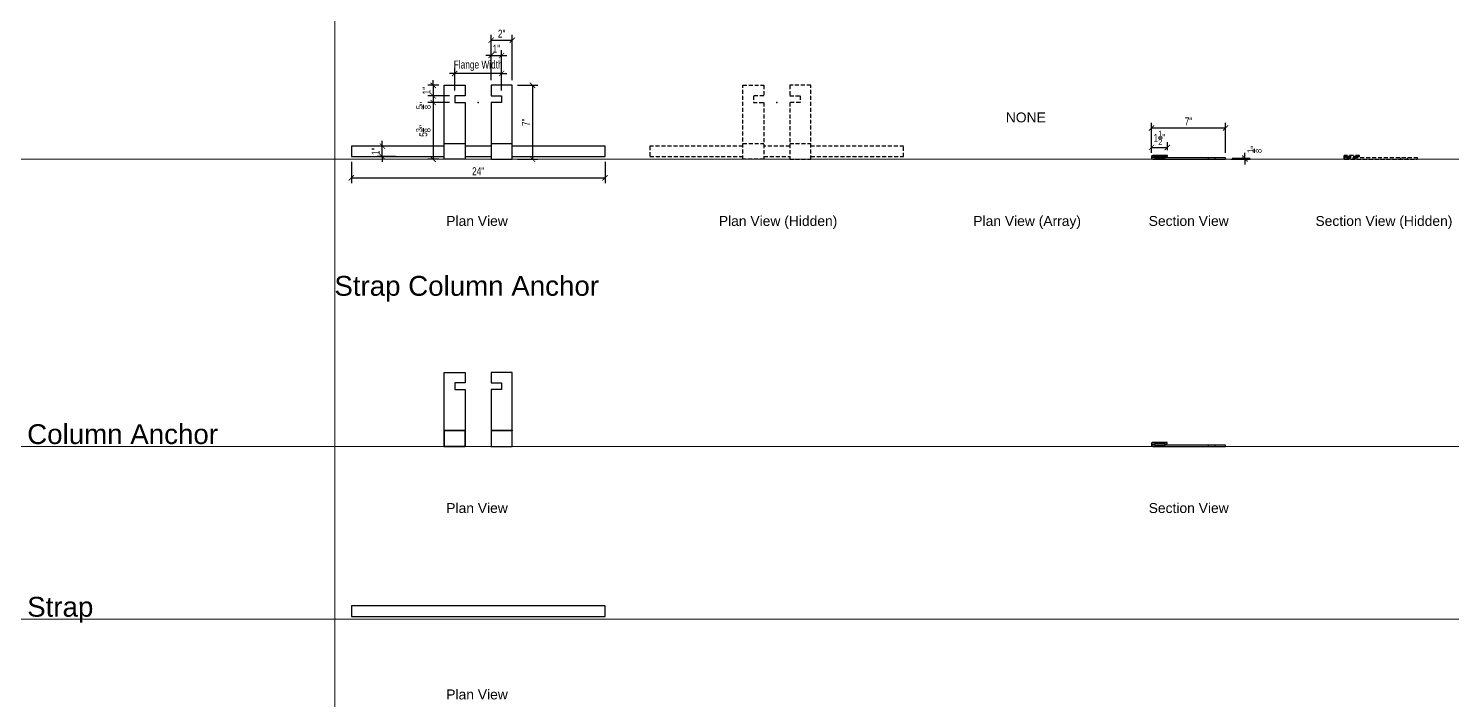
# Model space of a CAD drawing. Header units: inches. Extents: x 6 to 265, y 70 to 134.
# Drawn here: x 5.7 to 140.3, y 70.4 to 133.9 of the extents above; entities that cross this region are included whole.
import ezdxf
from ezdxf.enums import TextEntityAlignment as Align

# ---------------------------------------------------------------- set-up
doc = ezdxf.new("R2010")
doc.units = ezdxf.units.IN
doc.header["$LTSCALE"] = 48
doc.header["$MEASUREMENT"] = 0
doc.header["$PDSIZE"] = 0.5
doc.linetypes.add('HIDDEN2', pattern=[0.1875, 0.125, -0.0625])
doc.layers.add('A-Anno-Dims', color=211, linetype='Continuous', lineweight=25)
doc.layers.add('G-Anno-Ttlb', color=213, linetype='Continuous', lineweight=50)
doc.layers.add('FINE', color=70, linetype='Continuous')
doc.layers.add('G-Anno-Nplt', color=140, linetype='Continuous', lineweight=18, plot=False)
doc.styles.add('Arch-Dim', font='arial.ttf', dxfattribs={"width": 0.75})
doc.styles.add('RomanS', font='romans.shx')
doc.dimstyles.new('Aec-Arch-I-96', dxfattribs={"dimscale": 96, "dimtxt": 0.09375, "dimasz": 0.0625, "dimexe": 0.0625, "dimexo": 0.0625, "dimgap": 0.03125, "dimtad": 1, "dimdec": 4, "dimzin": 3, "dimdsep": 46, "dimlunit": 4, "dimtxsty": 'Arch-Dim', "dimblk": 'ARCHTICK', "dimcen": 0.09375, "dimazin": 2, "dimtfac": 0.75, "dimtdec": 4, "dimtix": 1, "dimtmove": 2, "dimatfit": 2, "dimfxl": 1, "dimtolj": 1, "dimtzin": 0, "dimarcsym": 0})

# ---------------------------------------------------------------- blocks, each defined once
blk = doc.blocks.new('Anno_Title_T2')
at = {"color": 0, "linetype": 'ByBlock', "lineweight": -2, "style": 'RomanS'}
blk.add_attdef('TITLE', (0, 0.5), '', height=1.25, dxfattribs=at)
blk.add_attdef('SCALE', text='', height=0.75, dxfattribs=at).set_placement((0, -0.5), align=Align.TOP_LEFT)
blk = doc.blocks.new('_ArchTick')
at = {"color": 0, "linetype": 'ByBlock', "const_width": 0.15}
blk.add_lwpolyline([(-0.5, -0.5), (0.5, 0.5)], dxfattribs=at)
blk = doc.blocks.new('*D4')
at = {"layer": 'A-Anno-Dims', "color": 8, "lineweight": -2, "transparency": 16777216}
for p, q in [((44.49, 128.55), (43.45, 128.55)), ((43.95, 128.55), (43.95, 129.05)), ((43.95, 128.55), (43.95, 127.55)), ((44.1, 127.55), (43.45, 127.55)), ((43.95, 127.55), (43.95, 127.05))]:
    blk.add_line(p, q, dxfattribs=at)
at = {"layer": 'DEFPOINTS', "color": 0, "transparency": 16777216}
for p in [(44.99, 128.55), (43.95, 127.55), (44.6, 127.55)]:
    blk.add_point(p, dxfattribs=at)
at = {"layer": 'A-Anno-Dims', "color": 8, "lineweight": -2, "transparency": 16777216, "xscale": 0.5, "yscale": 0.5, "zscale": 0.5}
for p, rotation in [((43.95, 128.55), 270), ((43.95, 127.55), 90)]:
    blk.add_blockref('_ArchTick', p, dxfattribs=dict(at, rotation=rotation))
at = {"layer": 'A-Anno-Dims', "color": 0, "transparency": 16777216, "insert": (43.32, 128.05), "char_height": 0.75, "attachment_point": 5, "rotation": 90, "style": 'Arch-Dim'}
blk.add_mtext('\\A1;1"', dxfattribs=at)
blk = doc.blocks.new('_Open90')
at = {"color": 0, "linetype": 'ByBlock', "lineweight": -2}
for p, q in [((0, 0), (-1, 0)), ((-0.5, 0.5), (0, 0)), ((0, 0), (-0.5, -0.5))]:
    blk.add_line(p, q, dxfattribs=at)
blk = doc.blocks.new('*D5')
at = {"layer": 'A-Anno-Dims', "color": 8, "lineweight": -2, "transparency": 16777216}
for p, q in [((45.49, 127.55), (43.45, 127.55)), ((44.1, 126.92), (43.45, 126.92)), ((43.95, 127.55), (43.95, 126.92))]:
    blk.add_line(p, q, dxfattribs=at)
at = {"layer": 'DEFPOINTS', "color": 0, "transparency": 16777216}
for p in [(43.95, 126.92), (44.6, 126.92), (45.99, 127.55)]:
    blk.add_point(p, dxfattribs=at)
at = {"layer": 'A-Anno-Dims', "color": 8, "lineweight": -2, "transparency": 16777216, "xscale": 0.5, "yscale": 0.5, "zscale": 0.5}
for p, rotation in [((43.95, 127.55), 90), ((43.95, 126.92), 270)]:
    blk.add_blockref('_ArchTick', p, dxfattribs=dict(at, rotation=rotation))
at = {"layer": 'A-Anno-Dims', "color": 0, "transparency": 16777216, "insert": (43.04, 126.63), "char_height": 0.75, "attachment_point": 5, "rotation": 90, "style": 'Arch-Dim'}
blk.add_mtext('\\A1;{\\H0.750000x;\\S5/8;}"', dxfattribs=at)
blk = doc.blocks.new('*D6')
at = {"layer": 'A-Anno-Dims', "color": 8, "lineweight": -2, "transparency": 16777216}
for p, q in [((45.49, 126.92), (43.45, 126.92)), ((43.95, 126.92), (43.95, 121.55)), ((44.49, 121.55), (43.45, 121.55))]:
    blk.add_line(p, q, dxfattribs=at)
at = {"layer": 'DEFPOINTS', "color": 0, "transparency": 16777216}
for p in [(45.99, 126.92), (43.95, 121.55), (44.99, 121.55)]:
    blk.add_point(p, dxfattribs=at)
at = {"layer": 'A-Anno-Dims', "color": 8, "lineweight": -2, "transparency": 16777216, "xscale": 0.5, "yscale": 0.5, "zscale": 0.5}
for p, rotation in [((43.95, 126.92), 90), ((43.95, 121.55), 270)]:
    blk.add_blockref('_ArchTick', p, dxfattribs=dict(at, rotation=rotation))
at = {"layer": 'A-Anno-Dims', "color": 0, "transparency": 16777216, "insert": (43.02, 124.23), "char_height": 0.75, "attachment_point": 5, "rotation": 90, "style": 'Arch-Dim'}
blk.add_mtext('\\A1;5{\\H0.750000x;\\S3/8;}"', dxfattribs=at)
blk = doc.blocks.new('*D15')
at = {"layer": 'A-Anno-Dims', "color": 8, "lineweight": -2, "transparency": 16777216}
for p, q in [((49.43, 129.05), (49.43, 133.31)), ((51.43, 129.05), (51.43, 133.31)), ((49.43, 132.81), (51.43, 132.81))]:
    blk.add_line(p, q, dxfattribs=at)
at = {"layer": 'DEFPOINTS', "color": 0, "transparency": 16777216}
for p in [(51.43, 132.81), (49.43, 128.55), (51.43, 128.55)]:
    blk.add_point(p, dxfattribs=at)
at = {"layer": 'A-Anno-Dims', "color": 8, "lineweight": -2, "transparency": 16777216, "xscale": 0.5, "yscale": 0.5, "zscale": 0.5, "rotation": 180}
blk.add_blockref('_ArchTick', (49.43, 132.81), dxfattribs=at)
at = {"layer": 'A-Anno-Dims', "color": 8, "lineweight": -2, "transparency": 16777216, "xscale": 0.5, "yscale": 0.5, "zscale": 0.5}
blk.add_blockref('_ArchTick', (51.43, 132.81), dxfattribs=at)
at = {"layer": 'A-Anno-Dims', "color": 0, "transparency": 16777216, "insert": (50.43, 133.43), "char_height": 0.75, "attachment_point": 5, "style": 'Arch-Dim'}
blk.add_mtext('\\A1;2"', dxfattribs=at)
blk = doc.blocks.new('*D16')
at = {"layer": 'A-Anno-Dims', "color": 8, "lineweight": -2, "transparency": 16777216}
for p, q in [((51.93, 128.55), (53.85, 128.55)), ((53.35, 128.55), (53.35, 121.55)), ((51.93, 121.55), (53.85, 121.55))]:
    blk.add_line(p, q, dxfattribs=at)
at = {"layer": 'DEFPOINTS', "color": 0, "transparency": 16777216}
for p in [(51.43, 128.55), (51.43, 121.55), (53.35, 121.55)]:
    blk.add_point(p, dxfattribs=at)
at = {"layer": 'A-Anno-Dims', "color": 8, "lineweight": -2, "transparency": 16777216, "xscale": 0.5, "yscale": 0.5, "zscale": 0.5}
for p, rotation in [((53.35, 128.55), 90), ((53.35, 121.55), 270)]:
    blk.add_blockref('_ArchTick', p, dxfattribs=dict(at, rotation=rotation))
at = {"layer": 'A-Anno-Dims', "color": 0, "transparency": 16777216, "insert": (52.72, 125.05), "char_height": 0.75, "attachment_point": 5, "rotation": 90, "style": 'Arch-Dim'}
blk.add_mtext('\\A1;7"', dxfattribs=at)
blk = doc.blocks.new('*D17')
at = {"layer": 'A-Anno-Dims', "color": 8, "lineweight": -2, "transparency": 16777216}
for p, q in [((49.43, 131.38), (48.93, 131.38)), ((49.43, 129.05), (49.43, 131.88)), ((49.43, 131.38), (50.43, 131.38)), ((50.43, 128.05), (50.43, 131.88)), ((50.43, 131.38), (50.93, 131.38))]:
    blk.add_line(p, q, dxfattribs=at)
at = {"layer": 'DEFPOINTS', "color": 0, "transparency": 16777216}
for p in [(50.43, 131.38), (49.43, 128.55), (50.43, 127.55)]:
    blk.add_point(p, dxfattribs=at)
at = {"layer": 'A-Anno-Dims', "color": 8, "lineweight": -2, "transparency": 16777216, "xscale": 0.5, "yscale": 0.5, "zscale": 0.5}
blk.add_blockref('_ArchTick', (49.43, 131.38), dxfattribs=at)
at = {"layer": 'A-Anno-Dims', "color": 8, "lineweight": -2, "transparency": 16777216, "xscale": 0.5, "yscale": 0.5, "zscale": 0.5, "rotation": 180}
blk.add_blockref('_ArchTick', (50.43, 131.38), dxfattribs=at)
at = {"layer": 'A-Anno-Dims', "color": 0, "transparency": 16777216, "insert": (49.93, 132.01), "char_height": 0.75, "attachment_point": 5, "style": 'Arch-Dim'}
blk.add_mtext('\\A1;1"', dxfattribs=at)
blk = doc.blocks.new('*D7')
at = {"layer": 'A-Anno-Dims', "color": 8, "lineweight": -2, "transparency": 16777216}
for p, q in [((45.99, 129.67), (45.49, 129.67)), ((45.99, 128.05), (45.99, 130.17)), ((50.43, 129.67), (45.99, 129.67)), ((50.43, 128.05), (50.43, 130.17)), ((50.43, 129.67), (50.93, 129.67))]:
    blk.add_line(p, q, dxfattribs=at)
at = {"layer": 'DEFPOINTS', "color": 0, "transparency": 16777216}
for p in [(45.99, 129.67), (45.99, 127.55), (50.43, 127.55)]:
    blk.add_point(p, dxfattribs=at)
at = {"layer": 'A-Anno-Dims', "color": 8, "lineweight": -2, "transparency": 16777216, "xscale": 0.5, "yscale": 0.5, "zscale": 0.5}
blk.add_blockref('_ArchTick', (45.99, 129.67), dxfattribs=at)
at = {"layer": 'A-Anno-Dims', "color": 8, "lineweight": -2, "transparency": 16777216, "xscale": 0.5, "yscale": 0.5, "zscale": 0.5, "rotation": 180}
blk.add_blockref('_ArchTick', (50.43, 129.67), dxfattribs=at)
at = {"layer": 'A-Anno-Dims', "color": 0, "transparency": 16777216, "insert": (48.21, 130.4), "char_height": 0.75, "attachment_point": 5, "style": 'Arch-Dim'}
blk.add_mtext('\\A1;Flange Width', dxfattribs=at)
blk = doc.blocks.new('*D18')
at = {"layer": 'A-Anno-Dims', "color": 8, "lineweight": -2, "transparency": 16777216}
for p, q in [((36.21, 121.3), (36.21, 119.3)), ((60.21, 121.3), (60.21, 119.3)), ((36.21, 119.8), (60.21, 119.8))]:
    blk.add_line(p, q, dxfattribs=at)
at = {"layer": 'DEFPOINTS', "color": 0, "transparency": 16777216}
for p in [(36.21, 121.8), (60.21, 121.8), (60.21, 119.8)]:
    blk.add_point(p, dxfattribs=at)
at = {"layer": 'A-Anno-Dims', "color": 8, "lineweight": -2, "transparency": 16777216, "xscale": 0.5, "yscale": 0.5, "zscale": 0.5, "rotation": 180}
blk.add_blockref('_ArchTick', (36.21, 119.8), dxfattribs=at)
at = {"layer": 'A-Anno-Dims', "color": 8, "lineweight": -2, "transparency": 16777216, "xscale": 0.5, "yscale": 0.5, "zscale": 0.5}
blk.add_blockref('_ArchTick', (60.21, 119.8), dxfattribs=at)
at = {"layer": 'A-Anno-Dims', "color": 0, "transparency": 16777216, "insert": (48.21, 120.42), "char_height": 0.75, "attachment_point": 5, "style": 'Arch-Dim'}
blk.add_mtext('\\A1;24"', dxfattribs=at)
blk = doc.blocks.new('*D8')
at = {"layer": 'A-Anno-Dims', "color": 8, "lineweight": -2, "transparency": 16777216}
for p, q in [((40.38, 122.8), (38.64, 122.8)), ((39.14, 122.8), (39.14, 123.3)), ((39.14, 121.8), (39.14, 122.8)), ((40.38, 121.8), (38.64, 121.8)), ((39.14, 121.8), (39.14, 121.3))]:
    blk.add_line(p, q, dxfattribs=at)
at = {"layer": 'DEFPOINTS', "color": 0, "transparency": 16777216}
for p in [(39.14, 122.8), (40.88, 122.8), (40.88, 121.8)]:
    blk.add_point(p, dxfattribs=at)
at = {"layer": 'A-Anno-Dims', "color": 8, "lineweight": -2, "transparency": 16777216, "xscale": 0.5, "yscale": 0.5, "zscale": 0.5}
for p, rotation in [((39.14, 122.8), 270), ((39.14, 121.8), 90)]:
    blk.add_blockref('_ArchTick', p, dxfattribs=dict(at, rotation=rotation))
at = {"layer": 'A-Anno-Dims', "color": 0, "transparency": 16777216, "insert": (38.51, 122.3), "char_height": 0.75, "attachment_point": 5, "rotation": 90, "style": 'Arch-Dim'}
blk.add_mtext('\\A1;1"', dxfattribs=at)
blk = doc.blocks.new('*D9')
at = {"layer": 'A-Anno-Dims', "color": 8, "lineweight": -2, "transparency": 16777216}
for p, q in [((111.92, 122.17), (111.92, 125.01)), ((111.92, 124.51), (118.92, 124.51)), ((118.92, 122.17), (118.92, 125.01))]:
    blk.add_line(p, q, dxfattribs=at)
at = {"layer": 'DEFPOINTS', "color": 0, "transparency": 16777216}
for p in [(118.92, 124.51), (111.92, 121.67), (118.92, 121.67)]:
    blk.add_point(p, dxfattribs=at)
at = {"layer": 'A-Anno-Dims', "color": 8, "lineweight": -2, "transparency": 16777216, "xscale": 0.5, "yscale": 0.5, "zscale": 0.5, "rotation": 180}
blk.add_blockref('_ArchTick', (111.92, 124.51), dxfattribs=at)
at = {"layer": 'A-Anno-Dims', "color": 8, "lineweight": -2, "transparency": 16777216, "xscale": 0.5, "yscale": 0.5, "zscale": 0.5}
blk.add_blockref('_ArchTick', (118.92, 124.51), dxfattribs=at)
at = {"layer": 'A-Anno-Dims', "color": 0, "transparency": 16777216, "insert": (115.42, 125.13), "char_height": 0.75, "attachment_point": 5, "style": 'Arch-Dim'}
blk.add_mtext('\\A1;7"', dxfattribs=at)
blk = doc.blocks.new('*D10')
at = {"layer": 'A-Anno-Dims', "color": 8, "lineweight": -2, "transparency": 16777216}
for p, q in [((119.42, 121.55), (121.26, 121.55)), ((119.54, 121.67), (121.26, 121.67)), ((120.76, 121.67), (120.76, 122.17)), ((120.76, 121.55), (120.76, 121.67)), ((120.76, 121.55), (120.76, 121.05))]:
    blk.add_line(p, q, dxfattribs=at)
at = {"layer": 'DEFPOINTS', "color": 0, "transparency": 16777216}
for p in [(118.92, 121.55), (119.04, 121.67), (120.76, 121.67)]:
    blk.add_point(p, dxfattribs=at)
at = {"layer": 'A-Anno-Dims', "color": 8, "lineweight": -2, "transparency": 16777216, "xscale": 0.5, "yscale": 0.5, "zscale": 0.5}
for p, rotation in [((120.76, 121.67), 270), ((120.76, 121.55), 90)]:
    blk.add_blockref('_ArchTick', p, dxfattribs=dict(at, rotation=rotation))
at = {"layer": 'A-Anno-Dims', "color": 0, "transparency": 16777216, "insert": (121.67, 122.48), "char_height": 0.75, "attachment_point": 5, "rotation": 90, "style": 'Arch-Dim'}
blk.add_mtext('\\A1;{\\H0.750000x;\\S1/8;}"', dxfattribs=at)
blk = doc.blocks.new('*D19')
at = {"layer": 'A-Anno-Dims', "color": 8, "lineweight": -2, "transparency": 16777216}
for p, q in [((111.92, 122.3), (111.92, 123.17)), ((111.92, 122.67), (113.42, 122.67)), ((113.42, 122.42), (113.42, 123.17))]:
    blk.add_line(p, q, dxfattribs=at)
at = {"layer": 'DEFPOINTS', "color": 0, "transparency": 16777216}
for p in [(113.42, 122.67), (111.92, 121.8), (113.42, 121.92)]:
    blk.add_point(p, dxfattribs=at)
at = {"layer": 'A-Anno-Dims', "color": 8, "lineweight": -2, "transparency": 16777216, "xscale": 0.5, "yscale": 0.5, "zscale": 0.5, "rotation": 180}
blk.add_blockref('_ArchTick', (111.92, 122.67), dxfattribs=at)
at = {"layer": 'A-Anno-Dims', "color": 8, "lineweight": -2, "transparency": 16777216, "xscale": 0.5, "yscale": 0.5, "zscale": 0.5}
blk.add_blockref('_ArchTick', (113.42, 122.67), dxfattribs=at)
at = {"layer": 'A-Anno-Dims', "color": 0, "transparency": 16777216, "insert": (112.67, 123.58), "char_height": 0.75, "attachment_point": 5, "style": 'Arch-Dim'}
blk.add_mtext('\\A1;1{\\H0.750000x;\\S1/2;}"', dxfattribs=at)
blk = doc.blocks.new('AecDtl_StrapColumnAnchorSection')
at = {"color": 0, "linetype": 'ByBlock', "lineweight": -2, "ltscale": 0.0625}
blk.add_line((-5.38, 0.12), (-5.38, 0.12), dxfattribs=at)
for points in [[(-4.09, 0.25), (-3.88, 0.25), (-3.88, 0.38), (-5.25, 0.38, 0.414214), (-5.38, 0.25), (-5.38, 0.12, 0.414214), (-5.25, 0), (1.62, 0), (1.62, 0.12), (-4.09, 0.12)], [(-5.09, 0.12), (-5.23, 0.12, -0.414214), (-5.25, 0.15), (-5.25, 0.23, -0.414214), (-5.23, 0.25), (-5.09, 0.25)]]:
    blk.add_lwpolyline(points, format="xyb", dxfattribs=at)
for points in [[(-5.09, 0.11), (-4.09, 0.11), (-4.09, 0.27), (-5.09, 0.27)], [(-4.09, 0.13), (-5.09, 0.13), (-5.09, 0.13), (-4.09, 0.13)]]:
    blk.add_lwpolyline(points, close=True, dxfattribs=at)
for points in [[(0, 0.12), (0, 0)], [(0.62, 0.12), (0.62, 0)]]:
    blk.add_lwpolyline(points, dxfattribs=at)
blk = doc.blocks.new('AecDtl_StrapColumnAnchorPlanLeft')
at = {"color": 0, "linetype": 'ByBlock', "lineweight": -2, "ltscale": 0.0625}
blk.add_lwpolyline([(1, -5.375), (-1, -5.375), (-1, 1.625), (1, 1.625), (1, 0.625), (0, 0.625), (0, 0), (1, 0)], close=True, dxfattribs=at)
blk.add_lwpolyline([(-1, -3.875), (1, -3.875)], dxfattribs=at)
for p in [(1, -3.875), (-1, -5.375)]:
    blk.add_point(p, dxfattribs=at)
at = {"layer": 'DEFPOINTS'}
blk.add_lwpolyline([(1, -3.875), (-1, -3.875), (-1, -5.375), (1, -5.375), (1, -3.875)], dxfattribs=at)
blk = doc.blocks.new('AecDtl_StrapColumnAnchorPlanRight')
at = {"color": 0, "linetype": 'ByBlock', "lineweight": -2, "ltscale": 0.0625}
blk.add_lwpolyline([(-1, -5.375), (1, -5.375), (1, 1.625), (-1, 1.625), (-1, 0.625), (0, 0.625), (0, 0), (-1, 0)], close=True, dxfattribs=at)
blk.add_lwpolyline([(-1, -3.875), (1, -3.875)], dxfattribs=at)
for p in [(1, -3.875), (-1, -5.375)]:
    blk.add_point(p, dxfattribs=at)
at = {"layer": 'DEFPOINTS'}
blk.add_lwpolyline([(1, -3.875), (-1, -3.875), (-1, -5.375), (1, -5.375)], close=True, dxfattribs=at)
blk = doc.blocks.new('AecDtl_StrapColumnAnchorStrapPlan')
at = {"color": 0, "linetype": 'ByBlock', "lineweight": -2, "ltscale": 0.0625}
blk.add_lwpolyline([(-12, -5.125), (12, -5.125), (12, -4.125), (-12, -4.125)], close=True, dxfattribs=at)

msp = doc.modelspace()

# ---------------------------------------------------------------- linework, layer by layer
at = {"layer": 'A-Anno-Dims'}
for p in [(48.20964, 126.92194), (76.46609, 126.92194), (117.29266, 121.54694), (135.47706, 121.54694)]:
    msp.add_point(p, dxfattribs=at)
at = {"layer": 'FINE'}
msp.add_line((111.91766, 121.67194), (111.91766, 121.67194), dxfattribs=at)
at = {"layer": 'FINE', "linetype": 'HIDDEN2', "ltscale": 0.0625}
msp.add_line((130.10206, 121.67194), (130.10206, 121.67194), dxfattribs=at)
at = {"layer": 'FINE'}
for points in [[(46.98997, 121.54694), (44.98997, 121.54694), (44.98997, 128.54694), (46.98997, 128.54694), (46.98997, 127.54694), (45.98997, 127.54694), (45.98997, 126.92194), (46.98997, 126.92194)], [(49.42931, 121.54694), (51.42931, 121.54694), (51.42931, 128.54694), (49.42931, 128.54694), (49.42931, 127.54694), (50.42931, 127.54694), (50.42931, 126.92194), (49.42931, 126.92194)], [(112.20446, 121.65833), (113.20446, 121.65833), (113.20446, 121.81683), (112.20446, 121.81683)], [(113.20446, 121.67613), (112.20446, 121.67613), (112.20446, 121.67613), (113.20446, 121.67613)]]:
    msp.add_lwpolyline(points, close=True, dxfattribs=at)
at = {"layer": 'FINE', "linetype": 'HIDDEN2', "ltscale": 0.0625}
for points in [[(75.24642, 121.54694), (73.24642, 121.54694), (73.24642, 128.54694), (75.24642, 128.54694), (75.24642, 127.54694), (74.24642, 127.54694), (74.24642, 126.92194), (75.24642, 126.92194)], [(77.68575, 121.54694), (79.68575, 121.54694), (79.68575, 128.54694), (77.68575, 128.54694), (77.68575, 127.54694), (78.68575, 127.54694), (78.68575, 126.92194), (77.68575, 126.92194)], [(130.38886, 121.65833), (131.38886, 121.65833), (131.38886, 121.81683), (130.38886, 121.81683)], [(131.38886, 121.67613), (130.38886, 121.67613), (130.38886, 121.67613), (131.38886, 121.67613)]]:
    msp.add_lwpolyline(points, close=True, dxfattribs=at)
at = {"layer": 'FINE'}
for points in [[(44.98997, 122.79694), (36.20964, 122.79694), (36.20964, 121.79694), (44.98997, 121.79694)], [(44.98997, 123.04694), (46.98997, 123.04694)], [(49.42931, 122.79694), (46.98997, 122.79694)], [(49.42931, 123.04694), (51.42931, 123.04694)], [(51.42931, 121.79694), (60.20964, 121.79694), (60.20964, 122.79694), (51.42931, 122.79694)], [(46.98997, 121.79694), (49.42931, 121.79694)], [(117.29266, 121.67194), (117.29266, 121.54694)], [(117.91766, 121.67194), (117.91766, 121.54694)]]:
    msp.add_lwpolyline(points, dxfattribs=at)
at = {"layer": 'FINE', "linetype": 'HIDDEN2', "ltscale": 0.0625}
for points in [[(73.24642, 122.79694), (64.46609, 122.79694), (64.46609, 121.79694), (73.24642, 121.79694)], [(73.24642, 123.04694), (75.24642, 123.04694)], [(77.68575, 122.79694), (75.24642, 122.79694)], [(77.68575, 123.04694), (79.68575, 123.04694)], [(79.68575, 121.79694), (88.46609, 121.79694), (88.46609, 122.79694), (79.68575, 122.79694)], [(75.24642, 121.79694), (77.68575, 121.79694)], [(135.47706, 121.67194), (135.47706, 121.54694)], [(136.10206, 121.67194), (136.10206, 121.54694)]]:
    msp.add_lwpolyline(points, dxfattribs=at)
at = {"layer": 'FINE'}
for points in [[(113.20446, 121.79694), (113.41766, 121.79694), (113.41766, 121.92194), (112.04266, 121.92194, 0.414213562), (111.91766, 121.79694), (111.91766, 121.67194, 0.414213562), (112.04266, 121.54694), (118.91766, 121.54694), (118.91766, 121.67194), (113.20446, 121.67194)], [(112.20446, 121.67194), (112.06346, 121.67194, -0.414213562), (112.04266, 121.69274), (112.04266, 121.77614, -0.414213562), (112.06346, 121.79694), (112.20446, 121.79694)]]:
    msp.add_lwpolyline(points, format="xyb", dxfattribs=at)
at = {"layer": 'FINE', "linetype": 'HIDDEN2', "ltscale": 0.0625}
for points in [[(131.38886, 121.79694), (131.60206, 121.79694), (131.60206, 121.92194), (130.22706, 121.92194, 0.414213562), (130.10206, 121.79694), (130.10206, 121.67194, 0.414213562), (130.22706, 121.54694), (137.10206, 121.54694), (137.10206, 121.67194), (131.38886, 121.67194)], [(130.38886, 121.67194), (130.24786, 121.67194, -0.414213562), (130.22706, 121.69274), (130.22706, 121.77614, -0.414213562), (130.24786, 121.79694), (130.38886, 121.79694)]]:
    msp.add_lwpolyline(points, format="xyb", dxfattribs=at)
at = {"layer": 'G-Anno-Nplt'}
for p, direction in [((34.65226, 233.37835), (0, -1)), ((1049.98943, 121.54694), (1, 0)), ((1049.98943, 94.38357), (1, 0)), ((1049.98943, 78.04398), (1, 0))]:
    msp.add_xline(p, direction, dxfattribs=at)

# ---------------------------------------------------------------- block references
for name, p in [('AecDtl_StrapColumnAnchorPlanLeft', (45.98997, 99.75857)), ('AecDtl_StrapColumnAnchorPlanRight', (50.42931, 99.75857)), ('AecDtl_StrapColumnAnchorSection', (117.29266, 94.38357)), ('AecDtl_StrapColumnAnchorStrapPlan', (48.20964, 83.41898))]:
    msp.add_blockref(name, p)
at = {"layer": 'G-Anno-Ttlb'}
ref = msp.add_blockref('Anno_Title_T2', (98.13398, 124.66574), dxfattribs=dict(at, xscale=0.75, yscale=0.75, zscale=0.75))
ref.add_attrib('TITLE', 'NONE', (98.13398, 125.04074), dxfattribs={"layer": '0', "color": 0, "linetype": 'ByBlock', "lineweight": -2, "height": 0.9375, "style": 'Arch-Dim'})
ref = msp.add_blockref('Anno_Title_T2', (45.19019, 114.87159), dxfattribs=dict(at, xscale=0.75, yscale=0.75, zscale=0.75))
ref.add_attrib('TITLE', 'Plan View', (45.19019, 115.24659), dxfattribs={"layer": '0', "color": 0, "linetype": 'ByBlock', "lineweight": -2, "height": 0.9375, "style": 'Arch-Dim'})
ref = msp.add_blockref('Anno_Title_T2', (70.98312, 114.87159), dxfattribs=dict(at, xscale=0.75, yscale=0.75, zscale=0.75))
ref.add_attrib('TITLE', 'Plan View (Hidden)', (70.98312, 115.24659), dxfattribs={"layer": '0', "color": 0, "linetype": 'ByBlock', "lineweight": -2, "height": 0.9375, "style": 'Arch-Dim'})
ref = msp.add_blockref('Anno_Title_T2', (95.06033, 114.87159), dxfattribs=dict(at, xscale=0.75, yscale=0.75, zscale=0.75))
ref.add_attrib('TITLE', 'Plan View (Array)', (95.06033, 115.24659), dxfattribs={"layer": '0', "color": 0, "linetype": 'ByBlock', "lineweight": -2, "height": 0.9375, "style": 'Arch-Dim'})
ref = msp.add_blockref('Anno_Title_T2', (111.65181, 114.87159), dxfattribs=dict(at, xscale=0.75, yscale=0.75, zscale=0.75))
ref.add_attrib('TITLE', 'Section View', (111.65181, 115.24659), dxfattribs={"layer": '0', "color": 0, "linetype": 'ByBlock', "lineweight": -2, "height": 0.9375, "style": 'Arch-Dim'})
ref = msp.add_blockref('Anno_Title_T2', (127.43391, 114.87159), dxfattribs=dict(at, xscale=0.75, yscale=0.75, zscale=0.75))
ref.add_attrib('TITLE', 'Section View (Hidden)', (127.43391, 115.24659), dxfattribs={"layer": '0', "color": 0, "linetype": 'ByBlock', "lineweight": -2, "height": 0.9375, "style": 'Arch-Dim'})
ref = msp.add_blockref('Anno_Title_T2', (34.60241, 107.88526), dxfattribs=dict(at, xscale=1.5, yscale=1.5, zscale=1.5))
ref.add_attrib('TITLE', 'Strap Column Anchor', (34.60241, 108.63526), dxfattribs={"layer": '0', "color": 0, "linetype": 'ByBlock', "lineweight": -2, "height": 1.875, "style": 'Arch-Dim'})
ref = msp.add_blockref('Anno_Title_T2', (5.53797, 93.85872), dxfattribs=dict(at, xscale=1.5, yscale=1.5, zscale=1.5))
ref.add_attrib('TITLE', 'Column Anchor', (5.53797, 94.60872), dxfattribs={"layer": '0', "color": 0, "linetype": 'ByBlock', "lineweight": -2, "height": 1.875, "style": 'Arch-Dim'})
ref = msp.add_blockref('Anno_Title_T2', (45.19019, 87.70822), dxfattribs=dict(at, xscale=0.75, yscale=0.75, zscale=0.75))
ref.add_attrib('TITLE', 'Plan View', (45.19019, 88.08322), dxfattribs={"layer": '0', "color": 0, "linetype": 'ByBlock', "lineweight": -2, "height": 0.9375, "style": 'Arch-Dim'})
ref = msp.add_blockref('Anno_Title_T2', (111.65181, 87.70822), dxfattribs=dict(at, xscale=0.75, yscale=0.75, zscale=0.75))
ref.add_attrib('TITLE', 'Section View', (111.65181, 88.08322), dxfattribs={"layer": '0', "color": 0, "linetype": 'ByBlock', "lineweight": -2, "height": 0.9375, "style": 'Arch-Dim'})
ref = msp.add_blockref('Anno_Title_T2', (5.53797, 77.51913), dxfattribs=dict(at, xscale=1.5, yscale=1.5, zscale=1.5))
ref.add_attrib('TITLE', 'Strap', (5.53797, 78.26913), dxfattribs={"layer": '0', "color": 0, "linetype": 'ByBlock', "lineweight": -2, "height": 1.875, "style": 'Arch-Dim'})
ref = msp.add_blockref('Anno_Title_T2', (45.19019, 70.07195), dxfattribs=dict(at, xscale=0.75, yscale=0.75, zscale=0.75))
ref.add_attrib('TITLE', 'Plan View', (45.19019, 70.44695), dxfattribs={"layer": '0', "color": 0, "linetype": 'ByBlock', "lineweight": -2, "height": 0.9375, "style": 'Arch-Dim'})

# ---------------------------------------------------------------- dimensions: what is measured, and where the dimension line sits
at = {"layer": 'A-Anno-Dims'}
for base, p1, p2, picture, middle in [((51.42931, 132.80752), (49.42931, 128.54694), (51.42931, 128.54694), '*D15', (50.42931, 133.43406)), ((50.42931, 131.38039), (49.42931, 128.54694), (50.42931, 127.54694), '*D17', (49.92931, 132.00692)), ((118.91766, 124.50795), (111.91766, 121.67194), (118.91766, 121.67194), '*D9', (115.41766, 125.13295)), ((113.417664, 122.670181), (111.917806, 121.802882), (113.417664, 121.921936), '*D19', (112.667735, 123.578733))]:
    dim = msp.add_linear_dim(base=base, p1=p1, p2=p2, dimstyle='Aec-Arch-I-96', override={"dimscale": 8, "dimclrd": 8, "dimclre": 8, "dimldrblk": 'Open90'}, dxfattribs=at)
    dim.commit()
    dim.dimension.update_dxf_attribs({"geometry": picture, "text_midpoint": middle})
for base, p1, p2, text, picture, middle in [((45.98997, 129.66712), (50.42931, 127.54694), (45.98997, 127.54694), 'Flange Width', '*D7', (48.20964, 130.40237)), ((60.20964, 119.79618), (36.20964, 121.79694), (60.20964, 121.79694), '24"', '*D18', (48.20964, 120.42272))]:
    dim = msp.add_linear_dim(base=base, p1=p1, p2=p2, text=text, dimstyle='Aec-Arch-I-96', override={"dimscale": 8, "dimclrd": 8, "dimclre": 8, "dimldrblk": 'Open90'}, dxfattribs=at)
    dim.commit()
    dim.dimension.update_dxf_attribs({"geometry": picture, "text_midpoint": middle})
for base, p1, p2, picture, middle in [((43.94905, 127.54694), (44.98997, 128.54694), (44.6035, 127.54694), '*D4', (43.32251, 128.04694)), ((53.34652, 121.54694), (51.42931, 128.54694), (51.42931, 121.54694), '*D16', (52.72152, 125.04694)), ((43.94905, 121.54694), (45.98997, 126.92194), (44.98997, 121.54694), '*D6', (43.02432, 124.23444)), ((39.13649, 122.79694), (40.88296, 121.79694), (40.88296, 122.79694), '*D8', (38.50995, 122.29694))]:
    dim = msp.add_linear_dim(base=base, p1=p1, p2=p2, angle=90, dimstyle='Aec-Arch-I-96', override={"dimscale": 8, "dimclrd": 8, "dimclre": 8, "dimldrblk": 'Open90'}, dxfattribs=at)
    dim.commit()
    dim.dimension.update_dxf_attribs({"geometry": picture, "text_midpoint": middle})
for base, p1, p2, picture, middle in [((43.94905, 126.92194), (45.98997, 127.54694), (44.6035, 126.92194), '*D5', (43.03589, 126.62751)), ((120.75856, 121.67194), (118.91766, 121.54694), (119.04266, 121.67194), '*D10', (121.67191, 122.47801))]:
    dim = msp.add_linear_dim(base=base, p1=p1, p2=p2, angle=90, dimstyle='Aec-Arch-I-96', override={"dimscale": 8, "dimclrd": 8, "dimclre": 8, "dimldrblk": 'Open90'}, dxfattribs=at)
    dim.commit()
    dim.dimension.update_dxf_attribs({"geometry": picture, "text_midpoint": middle, "dimtype": 160})

doc.saveas('drawing.dxf')
